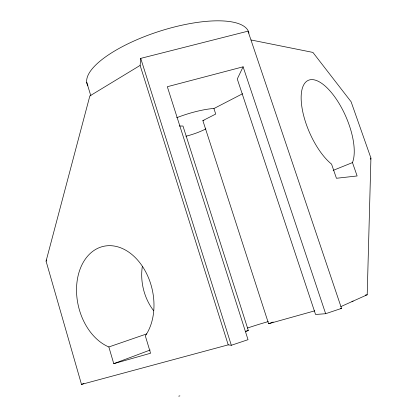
<?xml version="1.0" encoding="UTF-8"?>
<svg xmlns="http://www.w3.org/2000/svg" width="417" height="417" viewBox="0 0 417 417"><rect width="100%" height="100%" fill="white"/><g stroke="black" fill="none" stroke-linecap="round" stroke-linejoin="round"><path stroke-width="0.63" d="M340.856 306.599L367.2 294.788L370.927 158.064L351.109 101.769L312.912 52.417L251.07 39.975M140.122 65.412L140.732 58.38L247.99 31.16L341.533 308.392L325.646 313.709L315.56 314.486L237.273 78.995L243.106 66.809L167.321 86.72L248.026 339.683L231.326 345.276L228.219 344.854L81.497 384.411L46.073 261.146L89.848 95.926L140.122 65.412L228.219 344.854M370.442 159.273L370.927 158.064M46.073 261.146L46.6 259.963M176.657 117.73A39.855 9.528 -17.8 0 1 212.274 108.602L213.921 108.545L242.595 93.736M314.778 310.827L268.6 323.738L202.865 120.602L215.719 114.05L213.921 108.545M245.316 331.713L248.323 330.478L182.985 126.049L179.263 125.986M333.141 170.391L352.464 162.594A48.278 19.844 66.4 0 0 332.938 94.471A48.278 19.844 66.4 0 0 301.152 96.827A48.278 19.844 66.4 0 0 331.572 164.147L336.441 178.273L357.124 175.964L352.464 162.594M81.497 384.411L83.916 383.473M113.758 363.671L150.563 353.241L145.33 335.862A52.578 37.827 76.8 0 0 134.149 256.481A52.578 37.827 76.8 0 0 78.714 273.349A52.578 37.827 76.8 0 0 108.847 346.965L113.758 363.671L150.183 350.019M268.6 323.738L270.2 323.159A24.78 1.345 -17.8 0 0 273.224 321.992M108.847 346.965L146.69 333.918M246.4 331.067L248.323 330.478M351.964 301.418L353.126 301.095M178.731 396.15L179.889 395.884M202.865 120.602L203.96 120.43M365.282 295.085L367.2 294.788M340.345 308.502L341.533 308.392M243.106 66.809L325.646 313.709M140.732 58.38L231.326 345.276M86.71 82.269L90.88 95.973M153.675 310.754A47.074 36.31 76 0 1 142.312 266.614M247.5 328.038A24.78 1.345 -17.8 0 1 268.246 321.611M87.872 85.787A84.86 28.127 -17.8 0 1 157.845 31.796A84.86 28.127 -17.8 0 1 248.949 33.089M205.868 128.874A23.915 5.53 -17.8 0 1 185.919 136.229"/></g></svg>
